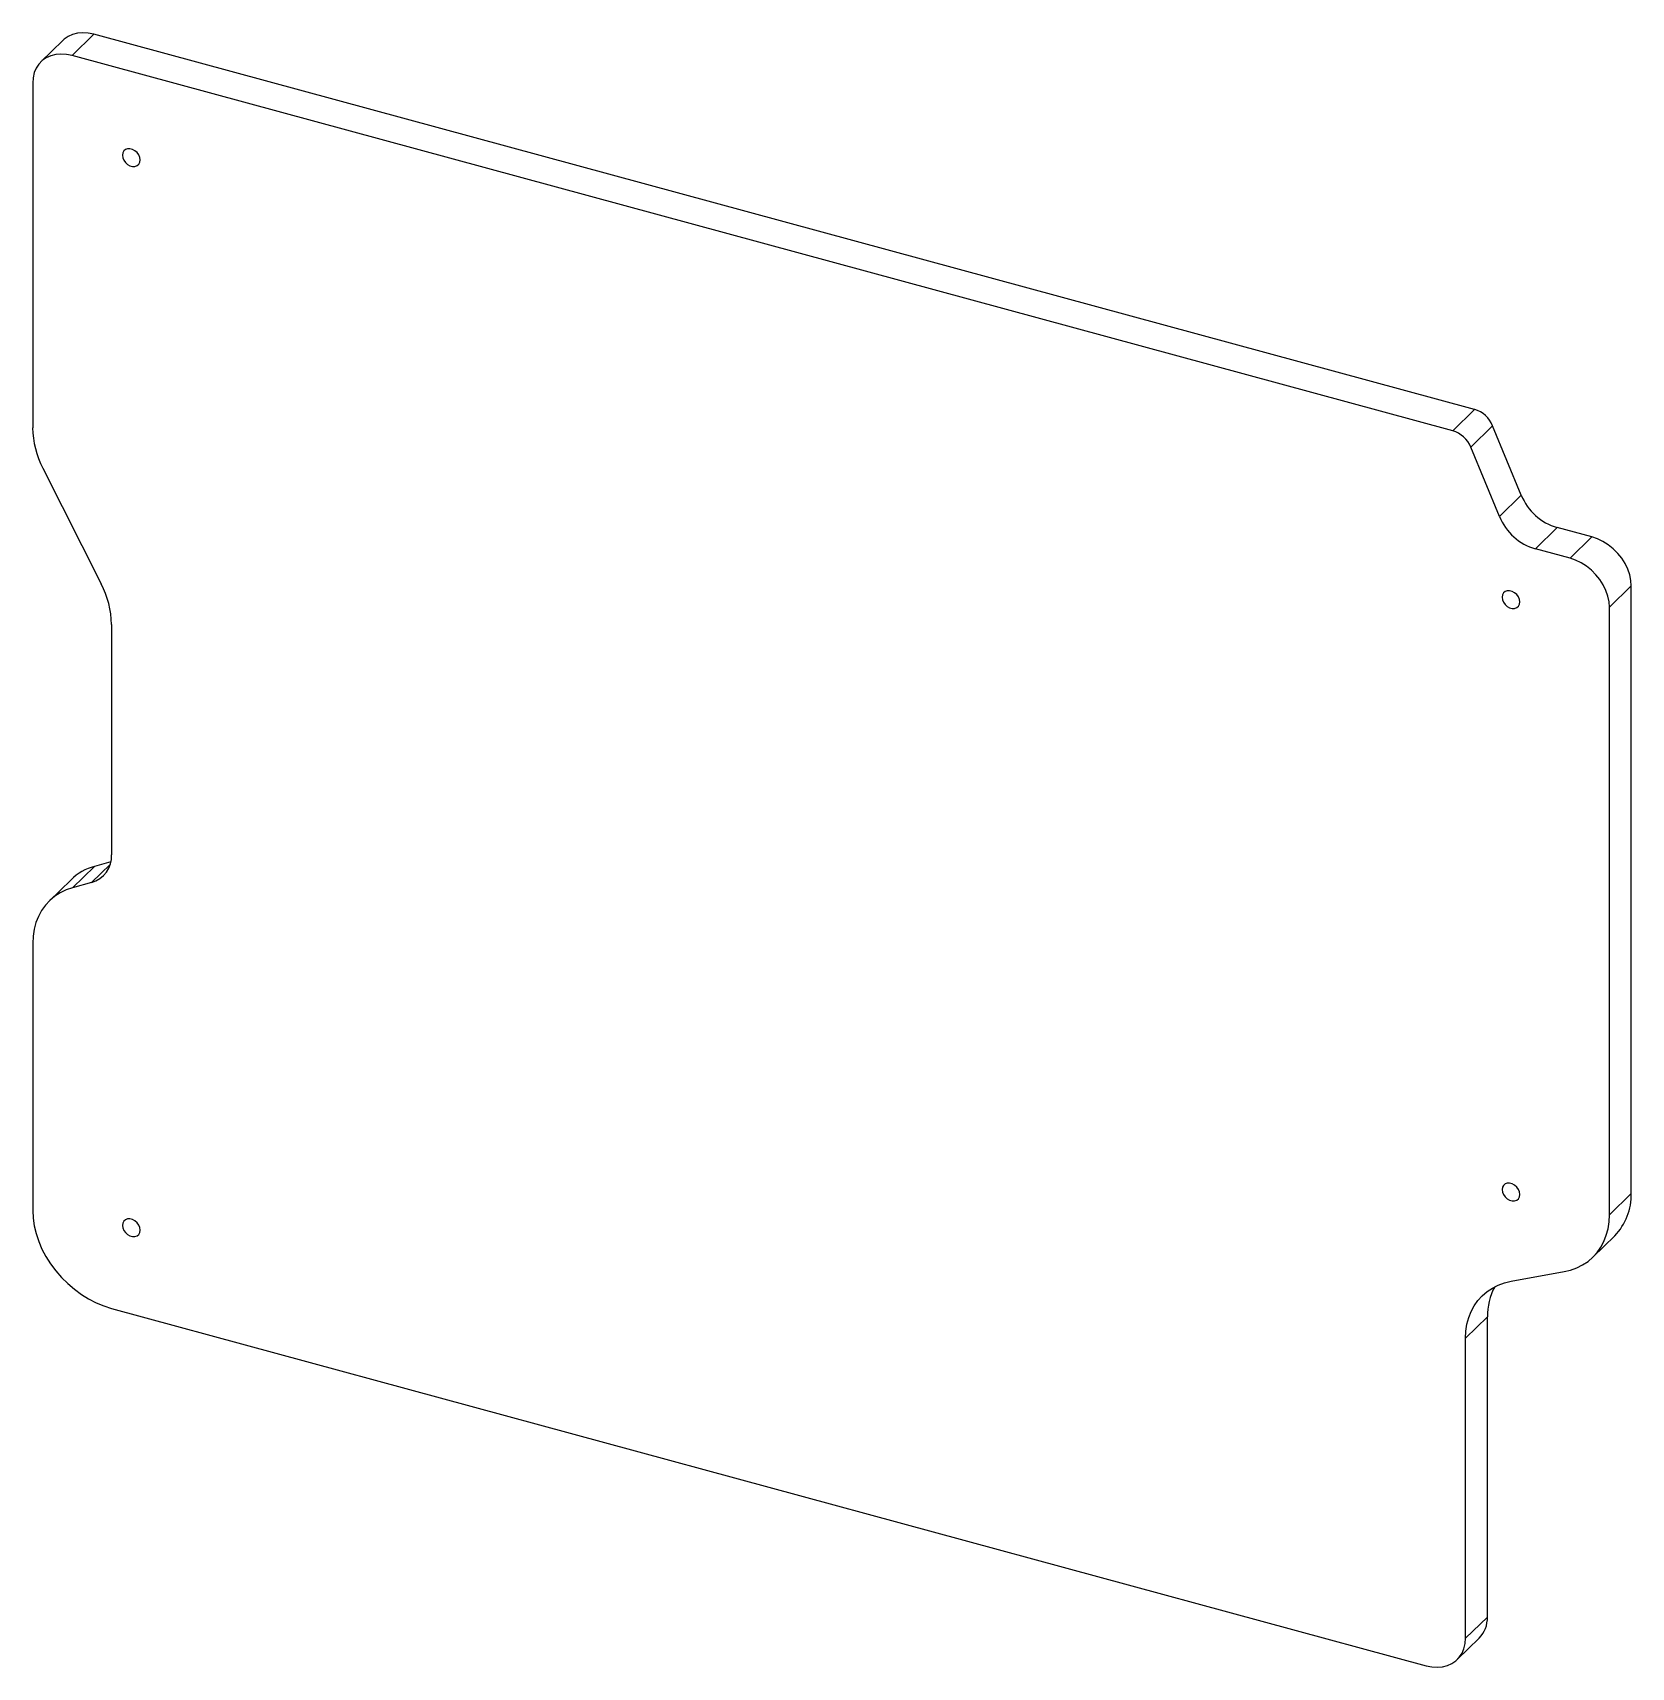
# Model space of a CAD drawing. Header units: millimetres. Extents: x -37874 to -37156, y 7722 to 8455.
import ezdxf

# ---------------------------------------------------------------- set-up
doc = ezdxf.new("R2010")
doc.units = ezdxf.units.MM

msp = doc.modelspace()

# ---------------------------------------------------------------- linework, layer by layer
at = {"color": 7, "linetype": 'Continuous', "lineweight": 25}
for p, q in [((-37856.1, 8444.97), (-37846.3, 8454.54)), ((-37226.74, 8286.15), (-37846.3, 8454.54)), ((-37860.27, 8451.71), (-37870.07, 8442.14)), ((-37236.54, 8276.59), (-37856.1, 8444.97)), ((-37873.79, 8432.63), (-37873.79, 8277.99)), ((-37236.54, 8276.59), (-37226.74, 8286.15)), ((-37228.47, 8269.34), (-37218.67, 8278.9)), ((-37205.83, 8247.73), (-37218.67, 8278.9)), ((-37215.63, 8238.16), (-37228.47, 8269.34)), ((-37869.19, 8259.84), (-37843.01, 8207.92)), ((-37215.63, 8238.16), (-37205.83, 8247.73)), ((-37199.5, 8223.66), (-37189.7, 8233.23)), ((-37174.14, 8229), (-37189.7, 8233.23)), ((-37183.94, 8219.43), (-37174.14, 8229)), ((-37183.94, 8219.43), (-37199.5, 8223.66)), ((-37166.25, 8197.48), (-37156.45, 8207.05)), ((-37156.45, 7934.57), (-37156.45, 8207.05)), ((-37166.25, 7925), (-37166.25, 8197.48)), ((-37838.41, 8189.77), (-37838.41, 8086.5)), ((-37855.85, 8071.67), (-37846.05, 8081.24)), ((-37847.38, 8074.02), (-37839.03, 8082.17)), ((-37838.75, 8083.26), (-37846.05, 8081.24)), ((-37856.55, 8075.29), (-37866.35, 8065.73)), ((-37847.38, 8074.02), (-37855.85, 8071.67)), ((-37873.79, 8046.71), (-37873.79, 7926.91)), ((-37166.25, 7925), (-37156.45, 7934.57)), ((-37173.69, 7905.99), (-37163.89, 7915.56)), ((-37210.43, 7895.16), (-37186.64, 7899.48)), ((-37838.41, 7883), (-37248.5, 7722.68)), ((-37230.82, 7869.65), (-37221.01, 7879.21)), ((-37221.01, 7744.58), (-37221.01, 7879.21)), ((-37230.82, 7735.02), (-37230.82, 7869.65)), ((-37230.82, 7735.02), (-37221.01, 7744.58)), ((-37234.53, 7725.51), (-37224.73, 7735.08))]:
    msp.add_line(p, q, dxfattribs=at)
at = {"color": 7, "linetype": 'Continuous', "lineweight": 25, "flags": 128}
for points in [[(-37846.3, 8454.54), (-37848.82, 8455.05), (-37851.28, 8455.2), (-37853.65, 8454.98), (-37855.86, 8454.41), (-37857.88, 8453.5), (-37859.67, 8452.25), (-37860.27, 8451.71)], [(-37856.1, 8444.97), (-37858.62, 8445.48), (-37861.08, 8445.63), (-37863.45, 8445.42), (-37865.66, 8444.85), (-37867.68, 8443.93), (-37869.47, 8442.69), (-37870.98, 8441.14), (-37872.19, 8439.32), (-37873.07, 8437.27), (-37873.61, 8435.02), (-37873.79, 8432.63)], [(-37825.59, 8398.1), (-37825.75, 8399.24), (-37826.22, 8400.36), (-37826.96, 8401.39), (-37827.91, 8402.25), (-37829, 8402.85), (-37830.13, 8403.16), (-37831.22, 8403.14), (-37832.17, 8402.81), (-37832.91, 8402.18), (-37833.39, 8401.31), (-37833.55, 8400.27), (-37833.39, 8399.14), (-37832.91, 8398.01), (-37832.17, 8396.98), (-37831.22, 8396.13), (-37830.13, 8395.52), (-37829, 8395.21), (-37827.91, 8395.23), (-37826.96, 8395.56), (-37826.22, 8396.19), (-37825.75, 8397.06), (-37825.59, 8398.1)], [(-37156.45, 8207.05), (-37156.63, 8209.54), (-37157.17, 8212.07), (-37158.05, 8214.6), (-37159.26, 8217.08), (-37160.77, 8219.45), (-37162.56, 8221.66), (-37164.58, 8223.68), (-37166.79, 8225.45), (-37169.16, 8226.95), (-37171.62, 8228.14), (-37174.14, 8229)], [(-37166.25, 8197.48), (-37166.43, 8199.97), (-37166.97, 8202.51), (-37167.85, 8205.04), (-37169.06, 8207.51), (-37170.57, 8209.88), (-37172.36, 8212.1), (-37174.38, 8214.11), (-37176.59, 8215.89), (-37178.96, 8217.38), (-37181.42, 8218.57), (-37183.94, 8219.43)], [(-37206.49, 8199.85), (-37206.66, 8200.98), (-37207.13, 8202.11), (-37207.87, 8203.14), (-37208.82, 8203.99), (-37209.91, 8204.59), (-37211.04, 8204.9), (-37212.13, 8204.89), (-37213.08, 8204.55), (-37213.82, 8203.92), (-37214.29, 8203.05), (-37214.45, 8202.01), (-37214.29, 8200.88), (-37213.82, 8199.75), (-37213.08, 8198.72), (-37212.13, 8197.87), (-37211.04, 8197.27), (-37209.91, 8196.96), (-37208.82, 8196.97), (-37207.87, 8197.31), (-37207.13, 8197.93), (-37206.66, 8198.81), (-37206.49, 8199.85)], [(-37855.85, 8071.67), (-37858.72, 8070.69), (-37861.4, 8069.41), (-37863.87, 8067.83), (-37866.1, 8065.96), (-37868.09, 8063.83), (-37869.79, 8061.45), (-37871.21, 8058.85), (-37872.33, 8056.05), (-37873.14, 8053.08), (-37873.62, 8049.95), (-37873.79, 8046.71)], [(-37206.49, 7934.13), (-37206.66, 7935.26), (-37207.13, 7936.38), (-37207.87, 7937.41), (-37208.82, 7938.27), (-37209.91, 7938.87), (-37211.04, 7939.18), (-37212.13, 7939.17), (-37213.08, 7938.83), (-37213.82, 7938.2), (-37214.29, 7937.33), (-37214.45, 7936.29), (-37214.29, 7935.16), (-37213.82, 7934.03), (-37213.08, 7933), (-37212.13, 7932.15), (-37211.04, 7931.54), (-37209.91, 7931.24), (-37208.82, 7931.25), (-37207.87, 7931.58), (-37207.13, 7932.21), (-37206.66, 7933.08), (-37206.49, 7934.13)], [(-37873.79, 7926.91), (-37873.62, 7923.5), (-37873.11, 7920.03), (-37872.26, 7916.54), (-37871.09, 7913.05), (-37869.61, 7909.61), (-37867.83, 7906.24), (-37865.76, 7902.97), (-37863.43, 7899.84), (-37860.85, 7896.89), (-37858.07, 7894.12), (-37855.09, 7891.58), (-37851.95, 7889.29), (-37848.68, 7887.27), (-37845.31, 7885.54), (-37841.88, 7884.11), (-37838.41, 7883)], [(-37825.59, 7918.09), (-37825.75, 7919.22), (-37826.22, 7920.35), (-37826.96, 7921.38), (-37827.91, 7922.23), (-37829, 7922.84), (-37830.13, 7923.14), (-37831.22, 7923.13), (-37832.17, 7922.8), (-37832.91, 7922.17), (-37833.39, 7921.3), (-37833.55, 7920.25), (-37833.39, 7919.12), (-37832.91, 7918), (-37832.17, 7916.97), (-37831.22, 7916.11), (-37830.13, 7915.51), (-37829, 7915.2), (-37827.91, 7915.21), (-37826.96, 7915.55), (-37826.22, 7916.18), (-37825.75, 7917.05), (-37825.59, 7918.09)], [(-37186.64, 7899.48), (-37183.68, 7900.19), (-37180.89, 7901.2), (-37178.28, 7902.51), (-37175.88, 7904.11), (-37173.7, 7905.98), (-37171.78, 7908.1), (-37170.12, 7910.46), (-37168.75, 7913.03), (-37167.66, 7915.8), (-37166.88, 7918.73), (-37166.41, 7921.81), (-37166.25, 7925)], [(-37230.82, 7869.65), (-37230.66, 7872.84), (-37230.19, 7875.91), (-37229.41, 7878.85), (-37228.32, 7881.61), (-37226.95, 7884.19), (-37225.29, 7886.55), (-37223.36, 7888.67), (-37221.19, 7890.54), (-37218.79, 7892.13), (-37216.18, 7893.44), (-37213.39, 7894.46), (-37210.43, 7895.16)], [(-37248.5, 7722.68), (-37245.99, 7722.17), (-37243.52, 7722.02), (-37241.16, 7722.23), (-37238.94, 7722.8), (-37236.92, 7723.72), (-37235.14, 7724.96), (-37233.62, 7726.51), (-37232.41, 7728.33), (-37231.53, 7730.38), (-37231, 7732.63), (-37230.82, 7735.02)]]:
    msp.add_lwpolyline(points, dxfattribs=at)
at = {"color": 7, "linetype": 'Continuous', "lineweight": 25}
for centre, radius, start, end in [((-37230.32, 8274.06), 12.62, 22.5925, 73.51174), ((-37833.13, 8278.63), 40.67, 180.90207, 207.51801), ((-37240.12, 8264.49), 12.62, 22.5925, 73.51174), ((-37182.54, 8257.42), 25.23, 202.5925, 253.51174), ((-37192.34, 8247.85), 25.23, 202.5925, 253.51174), ((-37879.07, 8189.13), 40.67, 0.90207, 27.51801), ((-37839.85, 8058.05), 24.01, 104.95866, 134.07693), ((-37850.74, 8085.89), 12.34, 285.78254, 2.79721), ((-37182.8, 7933.91), 26.35, 315.84632, 1.41944), ((-37193.27, 7879.65), 27.75, 151.93735, 180.89665), ((-37234.07, 7744.21), 13.06, 315.63816, 1.62759)]:
    msp.add_arc(centre, radius, start, end, dxfattribs=at)

doc.saveas('drawing.dxf')
